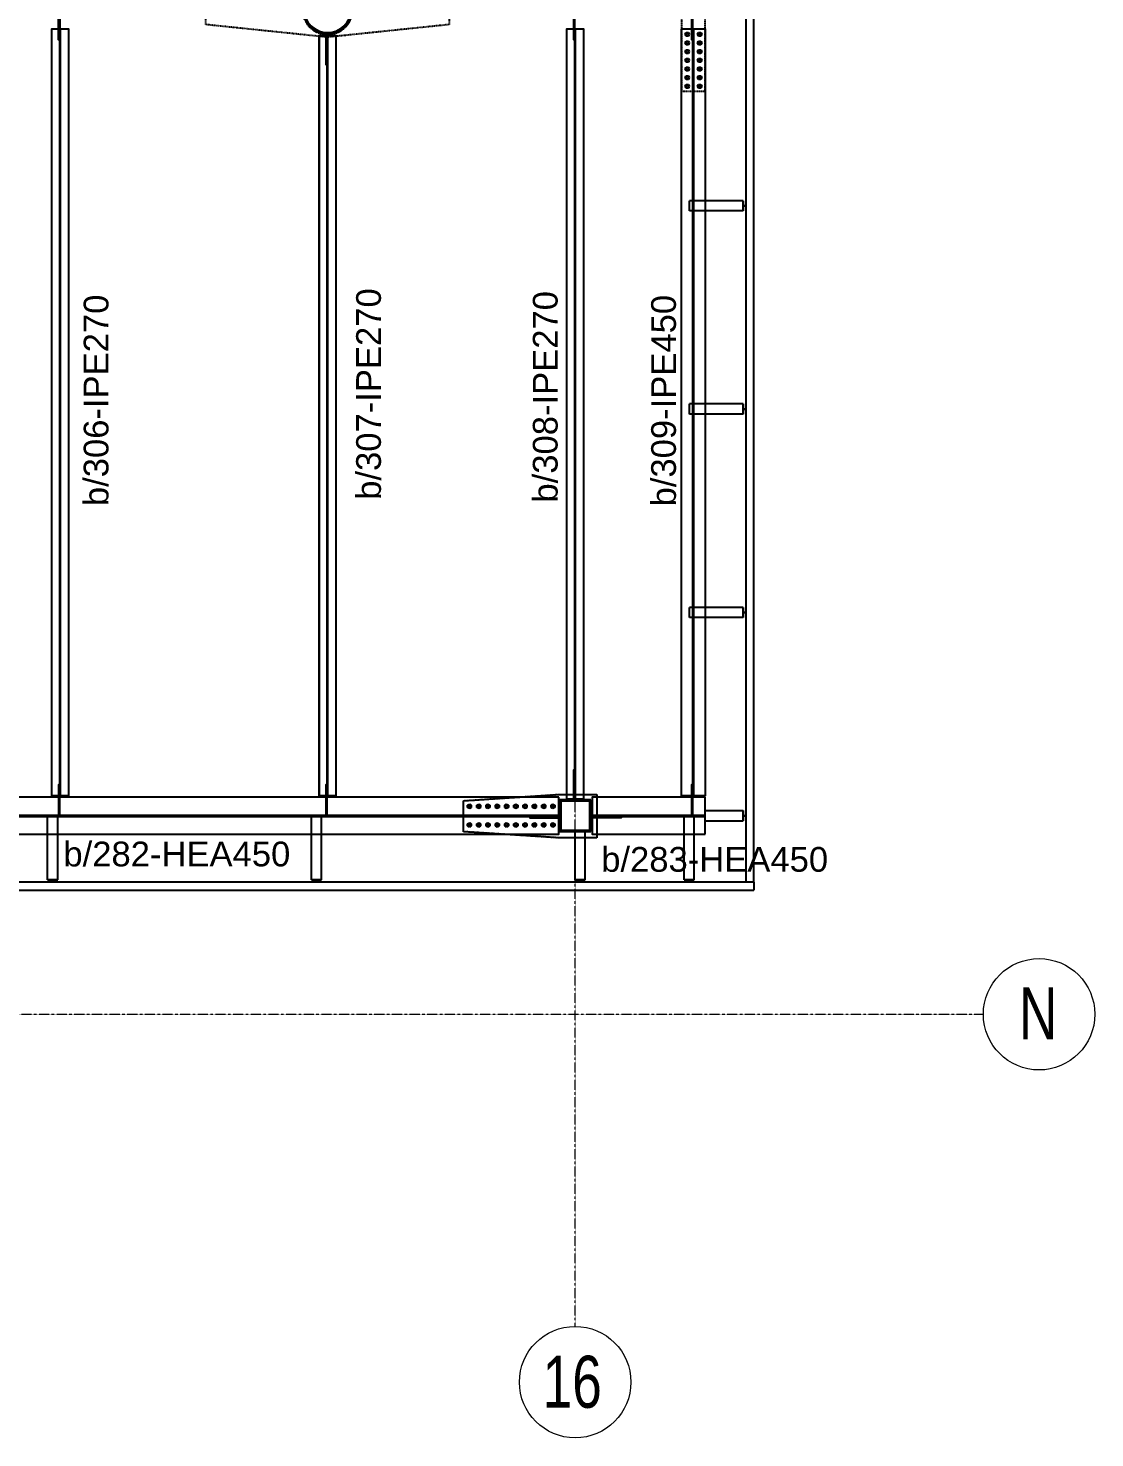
# Model space of a CAD drawing. Header units: millimetres. Extents: x -1715 to 93033, y -21962 to 25119.
# Drawn here: x 84418 to 93033, y -7283 to 4103 of the extents above; entities that cross this region are included whole.
import ezdxf
from ezdxf.enums import TextEntityAlignment as Align

# ---------------------------------------------------------------- set-up
doc = ezdxf.new("R2010")
doc.units = ezdxf.units.MM
doc.header["$LTSCALE"] = 0.4
doc.linetypes.add('DXK_LINE_DOT2', pattern=[3.9198, 1.9599, -1.9599])
doc.linetypes.add('Grid Line', pattern=[3.33375, 1.905, -0.47625, 0.47625, -0.47625])
for name, color, linetype, lineweight in [('0-1', 250, 'Continuous', 5), ('E_COLUMNAS-1', 1, 'Continuous', 25), ('E_COLUMNAS-3', 1, 'Continuous', 35), ('E_EJES', 8, 'Continuous', 9), ('E_EJES-1', 8, 'Grid Line', 9), ('E_TEXTO', 3, 'Continuous', 9), ('E_VIGAS-1', 31, 'Continuous', 25), ('E_VIGAS-2', 252, 'Continuous', 25), ('S-COLS-HDLN-1', 52, 'Continuous', 35)]:
    doc.layers.add(name, color=color, linetype=linetype, lineweight=lineweight)
doc.layers.add('A_ALMA', color=255, linetype='Continuous')
doc.layers.add('P-PLATINA', color=6, linetype='Continuous')
doc.styles.add('Swis721 LtCn BT_1', font='swisscl.ttf', dxfattribs={"height": 0.42})
doc.styles.add('VERDANA', font='arial.ttf')

# ---------------------------------------------------------------- blocks, each defined once
blk = doc.blocks.new('EST_SFM_VIGA-METALICA-SECCION-C - EST_SFM_VIGA-METALICA-UPN160-1509776-_14_00m_N_E_-NIVEL-4 DOC')
at = {"layer": 'E_VIGAS-1'}
for p, q in [((44.822, 0.047), (-44.831, 0.047)), ((44.822, 0.047), (44.822, -0.018)), ((-44.831, -0.018), (44.822, -0.018))]:
    blk.add_line(p, q, dxfattribs=at)
blk = doc.blocks.new('EST_SFM_VIGA-METALICA-SECCION-C - EST_SFM_VIGA-METALICA-UPN160-1510871-_14_00m_N_E_-NIVEL-4 DOC')
at = {"layer": 'E_VIGAS-1'}
for p, q in [((11.677, 0.018), (-11.69, 0.018)), ((11.677, 0.018), (11.677, -0.047)), ((-11.69, -0.047), (11.677, -0.047))]:
    blk.add_line(p, q, dxfattribs=at)
blk = doc.blocks.new('DCTIB_CNI_EST_MOD-1A-FAC_0001_rvt-1-_14_00m_N_E_-NIVEL-4 DOC')
at = {"layer": 'E_VIGAS-1'}
for p, q in [((3.26, 147.152), (3.26, 147.234)), ((3.695, 147.234), (3.26, 147.234)), ((3.695, 147.234), (3.695, 147.152)), ((3.695, 147.152), (3.695, 147.234)), ((3.695, 147.234), (3.695, 147.234)), ((3.695, 147.234), (3.695, 147.206)), ((3.695, 147.152), (3.26, 147.152)), ((3.695, 147.195), (3.7, 147.195)), ((3.7, 147.19), (3.695, 147.19)), ((3.695, 147.18), (3.695, 147.152)), ((3.695, 147.152), (3.695, 147.152)), ((3.7, 147.195), (3.714, 147.195)), ((3.714, 147.19), (3.7, 147.19)), ((3.26, 145.51), (3.26, 145.592)), ((3.695, 145.592), (3.26, 145.592)), ((3.695, 145.592), (3.695, 145.51)), ((3.695, 145.51), (3.695, 145.592)), ((3.695, 145.592), (3.695, 145.592)), ((3.695, 145.592), (3.695, 145.564)), ((3.695, 145.553), (3.7, 145.553)), ((3.7, 145.548), (3.695, 145.548)), ((3.695, 145.537), (3.695, 145.51)), ((3.7, 145.553), (3.714, 145.553)), ((3.714, 145.548), (3.7, 145.548)), ((3.695, 145.51), (3.26, 145.51)), ((3.695, 145.51), (3.695, 145.51)), ((3.26, 143.867), (3.26, 143.949)), ((3.695, 143.949), (3.26, 143.949)), ((3.695, 143.949), (3.695, 143.867)), ((3.695, 143.867), (3.695, 143.949)), ((3.695, 143.949), (3.695, 143.949)), ((3.695, 143.949), (3.695, 143.921)), ((3.695, 143.867), (3.26, 143.867)), ((3.695, 143.911), (3.7, 143.911)), ((3.7, 143.906), (3.695, 143.906)), ((3.695, 143.895), (3.695, 143.867)), ((3.695, 143.867), (3.695, 143.867)), ((3.7, 143.911), (3.714, 143.911)), ((3.714, 143.906), (3.7, 143.906)), ((-1.923, 142.261), (-1.841, 142.261)), ((-1.923, 141.749), (-1.923, 142.261)), ((-1.841, 141.749), (-1.841, 142.261)), ((0.207, 142.261), (0.289, 142.261)), ((0.207, 141.749), (0.207, 142.261)), ((0.289, 141.749), (0.289, 142.261)), ((3.217, 142.261), (3.299, 142.261)), ((3.217, 141.749), (3.217, 142.261)), ((3.299, 141.749), (3.299, 142.261)), ((3.387, 142.225), (3.387, 142.307)), ((3.387, 142.307), (3.695, 142.307)), ((3.387, 142.225), (3.695, 142.225)), ((3.695, 142.307), (3.695, 142.225)), ((3.695, 142.307), (3.695, 142.279)), ((3.695, 142.307), (3.695, 142.307)), ((3.695, 142.225), (3.695, 142.307)), ((3.695, 142.268), (3.7, 142.268)), ((3.7, 142.263), (3.695, 142.263)), ((3.695, 142.253), (3.695, 142.225)), ((3.695, 142.225), (3.695, 142.225)), ((3.7, 142.268), (3.714, 142.268)), ((3.714, 142.263), (3.7, 142.263)), ((2.337, 142.14), (2.419, 142.14)), ((2.337, 141.749), (2.337, 142.14)), ((2.419, 141.749), (2.419, 142.14)), ((-1.841, 141.749), (-1.923, 141.749)), ((-1.923, 141.748), (-1.923, 141.749)), ((-1.923, 141.749), (-1.841, 141.749)), ((-1.895, 141.748), (-1.923, 141.748)), ((-1.885, 141.743), (-1.885, 141.748)), ((-1.885, 141.729), (-1.885, 141.743)), ((-1.88, 141.748), (-1.88, 141.743)), ((-1.88, 141.743), (-1.88, 141.729)), ((-1.841, 141.748), (-1.869, 141.748)), ((-1.841, 141.749), (-1.841, 141.748)), ((0.289, 141.749), (0.207, 141.749)), ((0.207, 141.748), (0.207, 141.749)), ((0.207, 141.749), (0.289, 141.749)), ((0.235, 141.748), (0.207, 141.748)), ((0.245, 141.743), (0.245, 141.748)), ((0.245, 141.729), (0.245, 141.743)), ((0.25, 141.748), (0.25, 141.743)), ((0.25, 141.743), (0.25, 141.729)), ((0.289, 141.748), (0.261, 141.748)), ((0.289, 141.749), (0.289, 141.748)), ((2.419, 141.749), (2.337, 141.749)), ((2.337, 141.748), (2.337, 141.749)), ((2.337, 141.749), (2.419, 141.749)), ((2.365, 141.748), (2.337, 141.748)), ((2.375, 141.743), (2.375, 141.748)), ((2.375, 141.729), (2.375, 141.743)), ((2.38, 141.748), (2.38, 141.743)), ((2.38, 141.743), (2.38, 141.729)), ((2.419, 141.748), (2.391, 141.748)), ((2.419, 141.749), (2.419, 141.748)), ((3.299, 141.749), (3.217, 141.749)), ((3.217, 141.748), (3.217, 141.749)), ((3.217, 141.749), (3.299, 141.749)), ((3.245, 141.748), (3.217, 141.748)), ((3.255, 141.743), (3.255, 141.748)), ((3.255, 141.729), (3.255, 141.743)), ((3.26, 141.748), (3.26, 141.743)), ((3.26, 141.743), (3.26, 141.729)), ((3.299, 141.748), (3.271, 141.748)), ((3.299, 141.749), (3.299, 141.748))]:
    blk.add_line(p, q, dxfattribs=at)
for points, knots in [([(3.695, 147.206), (3.695, 147.205), (3.695, 147.204), (3.696, 147.201), (3.696, 147.199), (3.697, 147.197), (3.698, 147.196), (3.7, 147.195), (3.7, 147.195)], [0, 0, 0, 0, 0.142857, 0.285714, 0.428571, 0.571429, 0.785714, 1, 1, 1, 1]), ([(3.7, 147.195), (3.699, 147.195), (3.698, 147.196), (3.697, 147.197), (3.696, 147.199), (3.696, 147.2), (3.696, 147.202), (3.695, 147.203), (3.695, 147.205), (3.695, 147.206)], [0, 0, 0, 0, 0.285714, 0.428571, 0.571429, 0.678571, 0.732143, 0.785714, 1, 1, 1, 1]), ([(3.695, 147.18), (3.695, 147.181), (3.695, 147.182), (3.696, 147.185), (3.696, 147.187), (3.697, 147.189), (3.698, 147.19), (3.7, 147.19), (3.7, 147.19)], [0, 0, 0, 0, 0.142857, 0.285714, 0.428571, 0.571429, 0.785714, 1, 1, 1, 1]), ([(3.7, 147.19), (3.699, 147.19), (3.698, 147.19), (3.697, 147.189), (3.696, 147.187), (3.696, 147.186), (3.696, 147.184), (3.695, 147.183), (3.695, 147.181), (3.695, 147.18)], [0, 0, 0, 0, 0.285714, 0.428571, 0.571429, 0.678571, 0.732143, 0.785714, 1, 1, 1, 1]), ([(3.695, 145.564), (3.695, 145.563), (3.695, 145.561), (3.696, 145.559), (3.696, 145.557), (3.697, 145.555), (3.698, 145.553), (3.7, 145.553), (3.7, 145.553)], [0, 0, 0, 0, 0.142857, 0.285714, 0.428571, 0.571429, 0.785714, 1, 1, 1, 1]), ([(3.7, 145.553), (3.699, 145.553), (3.698, 145.553), (3.697, 145.555), (3.696, 145.557), (3.696, 145.558), (3.696, 145.559), (3.695, 145.561), (3.695, 145.562), (3.695, 145.564)], [0, 0, 0, 0, 0.285714, 0.428571, 0.571429, 0.678571, 0.732143, 0.785714, 1, 1, 1, 1]), ([(3.695, 145.537), (3.695, 145.538), (3.695, 145.54), (3.696, 145.542), (3.696, 145.544), (3.697, 145.546), (3.698, 145.548), (3.7, 145.548), (3.7, 145.548)], [0, 0, 0, 0, 0.142857, 0.285714, 0.428571, 0.571429, 0.785714, 1, 1, 1, 1]), ([(3.7, 145.548), (3.699, 145.548), (3.698, 145.548), (3.697, 145.546), (3.696, 145.545), (3.696, 145.543), (3.696, 145.542), (3.695, 145.54), (3.695, 145.539), (3.695, 145.537)], [0, 0, 0, 0, 0.285714, 0.428571, 0.571429, 0.678571, 0.732143, 0.785714, 1, 1, 1, 1]), ([(3.695, 143.921), (3.695, 143.92), (3.695, 143.919), (3.696, 143.916), (3.696, 143.914), (3.697, 143.912), (3.698, 143.911), (3.7, 143.911), (3.7, 143.911)], [0, 0, 0, 0, 0.142857, 0.285714, 0.428571, 0.571429, 0.785714, 1, 1, 1, 1]), ([(3.7, 143.911), (3.699, 143.911), (3.698, 143.911), (3.697, 143.913), (3.696, 143.914), (3.696, 143.916), (3.696, 143.917), (3.695, 143.918), (3.695, 143.92), (3.695, 143.921)], [0, 0, 0, 0, 0.285714, 0.428571, 0.571429, 0.678571, 0.732143, 0.785714, 1, 1, 1, 1]), ([(3.695, 143.895), (3.695, 143.896), (3.695, 143.897), (3.696, 143.9), (3.696, 143.902), (3.697, 143.904), (3.698, 143.905), (3.7, 143.906), (3.7, 143.906)], [0, 0, 0, 0, 0.142857, 0.285714, 0.428571, 0.571429, 0.785714, 1, 1, 1, 1]), ([(3.7, 143.906), (3.699, 143.906), (3.698, 143.905), (3.697, 143.904), (3.696, 143.902), (3.696, 143.901), (3.696, 143.9), (3.695, 143.898), (3.695, 143.896), (3.695, 143.895)], [0, 0, 0, 0, 0.285714, 0.428571, 0.571429, 0.678571, 0.732143, 0.785714, 1, 1, 1, 1]), ([(3.7, 142.268), (3.699, 142.268), (3.698, 142.269), (3.697, 142.27), (3.696, 142.272), (3.696, 142.273), (3.696, 142.274), (3.695, 142.276), (3.695, 142.278), (3.695, 142.279)], [0, 0, 0, 0, 0.285714, 0.428571, 0.571429, 0.678571, 0.732143, 0.785714, 1, 1, 1, 1]), ([(3.695, 142.279), (3.695, 142.278), (3.695, 142.276), (3.696, 142.274), (3.696, 142.272), (3.697, 142.27), (3.698, 142.269), (3.7, 142.268), (3.7, 142.268)], [0, 0, 0, 0, 0.142857, 0.285714, 0.428571, 0.571429, 0.785714, 1, 1, 1, 1]), ([(3.7, 142.263), (3.699, 142.263), (3.698, 142.263), (3.697, 142.261), (3.696, 142.26), (3.696, 142.258), (3.696, 142.257), (3.695, 142.255), (3.695, 142.254), (3.695, 142.253)], [0, 0, 0, 0, 0.285714, 0.428571, 0.571429, 0.678571, 0.732143, 0.785714, 1, 1, 1, 1]), ([(3.695, 142.253), (3.695, 142.253), (3.695, 142.255), (3.696, 142.257), (3.696, 142.26), (3.697, 142.262), (3.698, 142.263), (3.7, 142.263), (3.7, 142.263)], [0, 0, 0, 0, 0.142857, 0.285714, 0.428571, 0.571429, 0.785714, 1, 1, 1, 1]), ([(-1.895, 141.748), (-1.894, 141.748), (-1.893, 141.748), (-1.89, 141.748), (-1.888, 141.747), (-1.886, 141.747), (-1.885, 141.745), (-1.885, 141.744), (-1.885, 141.743)], [0.0124123, 0.0124123, 0.0124123, 0.0124123, 0.1428571, 0.2857143, 0.4285714, 0.5714286, 0.7857143, 1, 1, 1, 1]), ([(-1.885, 141.743), (-1.885, 141.744), (-1.885, 141.745), (-1.887, 141.747), (-1.888, 141.747), (-1.89, 141.748), (-1.891, 141.748), (-1.892, 141.748), (-1.894, 141.748), (-1.895, 141.748)], [0, 0, 0, 0, 0.285714, 0.428571, 0.571429, 0.678571, 0.732143, 0.785714, 1, 1, 1, 1]), ([(-1.869, 141.748), (-1.87, 141.748), (-1.871, 141.748), (-1.874, 141.748), (-1.876, 141.747), (-1.878, 141.747), (-1.879, 141.745), (-1.88, 141.744), (-1.88, 141.743)], [0, 0, 0, 0, 0.142857, 0.285714, 0.428571, 0.571429, 0.785714, 1, 1, 1, 1]), ([(-1.88, 141.743), (-1.88, 141.744), (-1.879, 141.745), (-1.878, 141.747), (-1.876, 141.747), (-1.875, 141.748), (-1.874, 141.748), (-1.872, 141.748), (-1.87, 141.748), (-1.869, 141.748)], [0, 0, 0, 0, 0.285714, 0.428571, 0.571429, 0.678571, 0.732143, 0.785714, 1, 1, 1, 1]), ([(0.235, 141.748), (0.236, 141.748), (0.237, 141.748), (0.24, 141.748), (0.242, 141.747), (0.244, 141.747), (0.245, 141.745), (0.245, 141.744), (0.245, 141.743)], [0, 0, 0, 0, 0.142857, 0.285714, 0.428571, 0.571429, 0.785714, 1, 1, 1, 1]), ([(0.245, 141.743), (0.245, 141.744), (0.245, 141.745), (0.243, 141.747), (0.242, 141.747), (0.24, 141.748), (0.239, 141.748), (0.238, 141.748), (0.236, 141.748), (0.235, 141.748)], [0, 0, 0, 0, 0.285714, 0.428571, 0.571429, 0.678571, 0.732143, 0.785714, 1, 1, 1, 1]), ([(0.261, 141.748), (0.26, 141.748), (0.259, 141.748), (0.256, 141.748), (0.254, 141.747), (0.252, 141.747), (0.251, 141.745), (0.25, 141.744), (0.25, 141.743)], [0, 0, 0, 0, 0.142857, 0.285714, 0.428571, 0.571429, 0.785714, 1, 1, 1, 1]), ([(0.25, 141.743), (0.25, 141.744), (0.251, 141.745), (0.252, 141.747), (0.254, 141.747), (0.255, 141.748), (0.256, 141.748), (0.258, 141.748), (0.26, 141.748), (0.261, 141.748)], [0, 0, 0, 0, 0.285714, 0.428571, 0.571429, 0.678571, 0.732143, 0.785714, 1, 1, 1, 1]), ([(2.365, 141.748), (2.366, 141.748), (2.367, 141.748), (2.37, 141.748), (2.372, 141.747), (2.374, 141.747), (2.375, 141.745), (2.375, 141.744), (2.375, 141.743)], [0, 0, 0, 0, 0.142857, 0.285714, 0.428571, 0.571429, 0.785714, 1, 1, 1, 1]), ([(2.375, 141.743), (2.375, 141.744), (2.375, 141.745), (2.373, 141.747), (2.372, 141.747), (2.37, 141.748), (2.369, 141.748), (2.368, 141.748), (2.366, 141.748), (2.365, 141.748)], [0, 0, 0, 0, 0.285714, 0.428571, 0.571429, 0.678571, 0.732143, 0.785714, 1, 1, 1, 1]), ([(2.391, 141.748), (2.39, 141.748), (2.389, 141.748), (2.386, 141.748), (2.384, 141.747), (2.382, 141.747), (2.381, 141.745), (2.38, 141.744), (2.38, 141.743)], [0, 0, 0, 0, 0.142857, 0.285714, 0.428571, 0.571429, 0.785714, 1, 1, 1, 1]), ([(2.38, 141.743), (2.38, 141.744), (2.381, 141.745), (2.382, 141.747), (2.384, 141.747), (2.385, 141.748), (2.386, 141.748), (2.388, 141.748), (2.39, 141.748), (2.391, 141.748)], [0, 0, 0, 0, 0.285714, 0.428571, 0.571429, 0.678571, 0.732143, 0.785714, 1, 1, 1, 1]), ([(3.245, 141.748), (3.246, 141.748), (3.247, 141.748), (3.25, 141.748), (3.252, 141.747), (3.254, 141.747), (3.255, 141.745), (3.255, 141.744), (3.255, 141.743)], [0, 0, 0, 0, 0.142857, 0.285714, 0.428571, 0.571429, 0.785714, 1, 1, 1, 1]), ([(3.255, 141.743), (3.255, 141.744), (3.255, 141.745), (3.253, 141.747), (3.252, 141.747), (3.25, 141.748), (3.249, 141.748), (3.248, 141.748), (3.246, 141.748), (3.245, 141.748)], [0, 0, 0, 0, 0.285714, 0.428571, 0.571429, 0.678571, 0.732143, 0.785714, 1, 1, 1, 1]), ([(3.271, 141.748), (3.27, 141.748), (3.269, 141.748), (3.266, 141.748), (3.264, 141.747), (3.262, 141.747), (3.261, 141.745), (3.26, 141.744), (3.26, 141.743)], [0, 0, 0, 0, 0.142857, 0.285714, 0.428571, 0.571429, 0.785714, 1, 1, 1, 1]), ([(3.26, 141.743), (3.26, 141.744), (3.261, 141.745), (3.262, 141.747), (3.264, 141.747), (3.265, 141.748), (3.266, 141.748), (3.268, 141.748), (3.27, 141.748), (3.271, 141.748)], [0, 0, 0, 0, 0.285714, 0.428571, 0.571429, 0.678571, 0.732143, 0.785714, 1, 1, 1, 1])]:
    blk.add_open_spline(points, degree=3, knots=knots, dxfattribs=at)
at = {"layer": 'E_VIGAS-1', "rotation": 269.9999999999999}
blk.add_blockref('EST_SFM_VIGA-METALICA-SECCION-C - EST_SFM_VIGA-METALICA-UPN160-1510871-_14_00m_N_E_-NIVEL-4 DOC', (3.762, 153.406), dxfattribs=at)
at = {"layer": 'E_VIGAS-1'}
blk.add_blockref('EST_SFM_VIGA-METALICA-SECCION-C - EST_SFM_VIGA-METALICA-UPN160-1509776-_14_00m_N_E_-NIVEL-4 DOC', (-41.042, 141.682), dxfattribs=at)
blk = doc.blocks.new('EST_SCM_COLUMNA-METALICA-SECCION-CUADRADA - EST_SCM_COLUMNA-TUBULAR-CUADRADA_PTEØ_250x250e_8mm-V21-_14_00m_N_E_-NIVEL-4 DOC')
at = {"layer": 'E_COLUMNAS-1'}
for p, q in [((-0.109, 0.125), (0.109, 0.125)), ((0.109, 0.117), (-0.109, 0.117)), ((-0.125, -0.109), (-0.125, 0.109)), ((-0.117, 0.109), (-0.117, -0.109)), ((0.117, -0.109), (0.117, 0.109)), ((0.125, 0.109), (0.125, -0.109)), ((-0.109, -0.117), (0.109, -0.117)), ((0.109, -0.125), (-0.109, -0.125))]:
    blk.add_line(p, q, dxfattribs=at)
for centre, radius, start, end in [((-0.109, 0.109), 0.016, 90, 180), ((-0.109, 0.109), 0.008, 90, 180), ((0.109, 0.109), 0.016, 360, 90), ((0.109, 0.109), 0.008, 360, 90), ((-0.109, -0.109), 0.016, 186.1202, 210), ((-0.109, -0.109), 0.008, 180, 197.0798), ((-0.109, -0.109), 0.008, 210, 270), ((0.109, -0.109), 0.016, 270, 360), ((0.109, -0.109), 0.008, 270, 360), ((-0.109, -0.109), 0.016, 216.9899, 233.2413), ((-0.109, -0.109), 0.016, 240, 270)]:
    blk.add_arc(centre, radius, start, end, dxfattribs=at)
at = {"layer": 'S-COLS-HDLN-1'}
for radius, start, end in [(0.016, 180, 185.9405), (0.008, 197.4392, 210), (0.016, 210, 216.8102), (0.016, 233.421, 240)]:
    blk.add_arc((-0.109, -0.109), radius, start, end, dxfattribs=at)
blk = doc.blocks.new('Grid - CNI_NOMBRE EJES-372759-_14_00m_N_E_-NIVEL-4 DOC')
at = {"layer": 'E_EJES'}
blk.add_circle((0, 0), 0.003, dxfattribs=at)
blk = doc.blocks.new('EST_SCM_COLUMNA-METALICA-SECCION-CIRCULAR - EST_SCM_COLUMNA-TUBULAR-CIRCULAR_PTEØ_16__e_12_7mm-V12-_14_00m_N_E_-NIVEL-4 DOC')
at = {"layer": 'E_COLUMNAS-1'}
for radius, start, end in [(0.203, 0, 180), (0.191, 0, 180), (0.203, 180, 0), (0.191, 180, 0)]:
    blk.add_arc((0, 0), radius, start, end, dxfattribs=at)
blk = doc.blocks.new('Part-72226993-2798 - 1511')
at = {"color": 253, "linetype": 'DXK_LINE_DOT2'}
for p, q in [((94740, 14426), (95723, 14530)), ((95723, 14530), (96706, 14426)), ((94740, 14176), (94740, 14426)), ((96706, 14426), (96706, 14176)), ((95723, 14074), (94740, 14176)), ((96706, 14176), (95723, 14074))]:
    blk.add_line(p, q, dxfattribs=at)
for start, end in [(80, 260), (260, 80)]:
    blk.add_arc((95723, 14302), 206, start, end, dxfattribs=at)
blk = doc.blocks.new('Bolt-72226993-2787 - 1511')
at = {"color": 253, "linetype": 'Continuous'}
for p, q in [((98610, 23360), (98618, 23375)), ((98618, 23345), (98610, 23360)), ((98618, 23375), (98636, 23375)), ((98636, 23345), (98618, 23345)), ((98636, 23375), (98644, 23360)), ((98644, 23360), (98636, 23345)), ((98710, 23360), (98718, 23375)), ((98718, 23345), (98710, 23360)), ((98718, 23375), (98736, 23375)), ((98736, 23345), (98718, 23345)), ((98736, 23375), (98744, 23360)), ((98744, 23360), (98736, 23345)), ((98610, 23290), (98618, 23305)), ((98618, 23275), (98610, 23290)), ((98610, 23220), (98618, 23235)), ((98618, 23305), (98636, 23305)), ((98636, 23275), (98618, 23275)), ((98618, 23235), (98636, 23235)), ((98636, 23305), (98644, 23290)), ((98644, 23290), (98636, 23275)), ((98636, 23235), (98644, 23220)), ((98710, 23290), (98718, 23305)), ((98718, 23275), (98710, 23290)), ((98710, 23220), (98718, 23235)), ((98718, 23305), (98736, 23305)), ((98736, 23275), (98718, 23275)), ((98718, 23235), (98736, 23235)), ((98736, 23305), (98744, 23290)), ((98744, 23290), (98736, 23275)), ((98736, 23235), (98744, 23220)), ((98618, 23205), (98610, 23220)), ((98610, 23150), (98618, 23165)), ((98618, 23135), (98610, 23150)), ((98636, 23205), (98618, 23205)), ((98618, 23165), (98636, 23165)), ((98636, 23135), (98618, 23135)), ((98644, 23220), (98636, 23205)), ((98636, 23165), (98644, 23150)), ((98644, 23150), (98636, 23135)), ((98718, 23205), (98710, 23220)), ((98710, 23150), (98718, 23165)), ((98718, 23135), (98710, 23150)), ((98736, 23205), (98718, 23205)), ((98718, 23165), (98736, 23165)), ((98736, 23135), (98718, 23135)), ((98744, 23220), (98736, 23205)), ((98736, 23165), (98744, 23150)), ((98744, 23150), (98736, 23135)), ((98610, 23080), (98618, 23095)), ((98618, 23065), (98610, 23080)), ((98610, 23010), (98618, 23025)), ((98618, 22995), (98610, 23010)), ((98618, 23095), (98636, 23095)), ((98636, 23065), (98618, 23065)), ((98618, 23025), (98636, 23025)), ((98636, 23095), (98644, 23080)), ((98644, 23080), (98636, 23065)), ((98636, 23025), (98644, 23010)), ((98644, 23010), (98636, 22995)), ((98710, 23080), (98718, 23095)), ((98718, 23065), (98710, 23080)), ((98710, 23010), (98718, 23025)), ((98718, 22995), (98710, 23010)), ((98718, 23095), (98736, 23095)), ((98736, 23065), (98718, 23065)), ((98718, 23025), (98736, 23025)), ((98736, 23095), (98744, 23080)), ((98744, 23080), (98736, 23065)), ((98736, 23025), (98744, 23010)), ((98744, 23010), (98736, 22995)), ((98610, 22940), (98618, 22955)), ((98618, 22925), (98610, 22940)), ((98636, 22995), (98618, 22995)), ((98618, 22955), (98636, 22955)), ((98636, 22925), (98618, 22925)), ((98636, 22955), (98644, 22940)), ((98644, 22940), (98636, 22925)), ((98710, 22940), (98718, 22955)), ((98718, 22925), (98710, 22940)), ((98736, 22995), (98718, 22995)), ((98718, 22955), (98736, 22955)), ((98736, 22925), (98718, 22925)), ((98736, 22955), (98744, 22940)), ((98744, 22940), (98736, 22925))]:
    blk.add_line(p, q, dxfattribs=at)
for centre, radius, start, end in [((98627, 23360), 11, 108, 288), ((98627, 23360), 10, 0, 180), ((98627, 23360), 10, 180, 0), ((98627, 23360), 11, 288, 108), ((98727, 23360), 11, 108, 288), ((98727, 23360), 10, 0, 180), ((98727, 23360), 10, 180, 0), ((98727, 23360), 11, 288, 108), ((98627, 23290), 11, 108, 288), ((98627, 23220), 11, 108, 288), ((98627, 23290), 10, 0, 180), ((98627, 23290), 10, 180, 0), ((98627, 23220), 10, 0, 180), ((98627, 23290), 11, 288, 108), ((98627, 23220), 11, 288, 108), ((98727, 23290), 11, 108, 288), ((98727, 23220), 11, 108, 288), ((98727, 23290), 10, 0, 180), ((98727, 23290), 10, 180, 0), ((98727, 23220), 10, 0, 180), ((98727, 23290), 11, 288, 108), ((98727, 23220), 11, 288, 108), ((98627, 23150), 11, 108, 288), ((98627, 23220), 10, 180, 0), ((98627, 23150), 10, 0, 180), ((98627, 23150), 10, 180, 0), ((98627, 23150), 11, 288, 108), ((98727, 23150), 11, 108, 288), ((98727, 23220), 10, 180, 0), ((98727, 23150), 10, 0, 180), ((98727, 23150), 10, 180, 0), ((98727, 23150), 11, 288, 108), ((98627, 23080), 11, 108, 288), ((98627, 23010), 11, 108, 288), ((98627, 23080), 10, 0, 180), ((98627, 23080), 10, 180, 0), ((98627, 23010), 10, 0, 180), ((98627, 23010), 10, 180, 0), ((98627, 23080), 11, 288, 108), ((98627, 23010), 11, 288, 108), ((98727, 23080), 11, 108, 288), ((98727, 23010), 11, 108, 288), ((98727, 23080), 10, 0, 180), ((98727, 23080), 10, 180, 0), ((98727, 23010), 10, 0, 180), ((98727, 23010), 10, 180, 0), ((98727, 23080), 11, 288, 108), ((98727, 23010), 11, 288, 108), ((98627, 22940), 11, 108, 288), ((98627, 22940), 10, 0, 180), ((98627, 22940), 10, 180, 0), ((98627, 22940), 11, 288, 108), ((98727, 22940), 11, 108, 288), ((98727, 22940), 10, 0, 180), ((98727, 22940), 10, 180, 0), ((98727, 22940), 11, 288, 108)]:
    blk.add_arc(centre, radius, start, end, dxfattribs=at)
blk = doc.blocks.new('Part-72226993-3946 - 1511')
at = {"color": 253, "linetype": 'DXK_LINE_DOT2'}
for p, q in [((98582, 24221), (98581, 22900)), ((98771, 24221), (98582, 24221)), ((98771, 22900), (98771, 24221)), ((98581, 22900), (98771, 22900))]:
    blk.add_line(p, q, dxfattribs=at)
blk = doc.blocks.new('Part-102891108-3321 - 1511')
at = {"color": 2, "linetype": 'Continuous'}
for p, q in [((96880, 11733), (97641, 11783)), ((96880, 11483), (96880, 11733)), ((97641, 11783), (97646, 11783)), ((97646, 11783), (97650, 11783)), ((97650, 11783), (97654, 11783)), ((97654, 11783), (97658, 11783)), ((97910, 11740), (97655, 11740)), ((97655, 11740), (97655, 11485)), ((97658, 11783), (97958, 11783)), ((97910, 11485), (97910, 11740)), ((97958, 11783), (97958, 11433)), ((97650, 11433), (96880, 11483)), ((97958, 11433), (97650, 11433)), ((97655, 11485), (97910, 11485))]:
    blk.add_line(p, q, dxfattribs=at)
blk = doc.blocks.new('Part-102891108-3322 - 1511')
at = {"color": 253, "linetype": 'DXK_LINE_DOT2'}
for p, q in [((96880, 11733), (97641, 11783)), ((96880, 11483), (96880, 11733)), ((97641, 11783), (97646, 11783)), ((97646, 11783), (97650, 11783)), ((97650, 11783), (97654, 11783)), ((97654, 11783), (97658, 11783)), ((97910, 11740), (97655, 11740)), ((97655, 11740), (97655, 11485)), ((97658, 11783), (97958, 11783)), ((97910, 11485), (97910, 11740)), ((97958, 11783), (97958, 11433)), ((97650, 11433), (96880, 11483)), ((97958, 11433), (97650, 11433)), ((97655, 11485), (97910, 11485))]:
    blk.add_line(p, q, dxfattribs=at)
blk = doc.blocks.new('Bolt-102891108-3323 - 1511')
at = {"color": 253, "linetype": 'Continuous'}
for p, q in [((96913, 11696), (96928, 11705)), ((96913, 11679), (96913, 11696)), ((96928, 11670), (96913, 11679)), ((96928, 11705), (96943, 11696)), ((96943, 11679), (96928, 11670)), ((96943, 11696), (96943, 11679)), ((96988, 11696), (97003, 11705)), ((96988, 11679), (96988, 11696)), ((97003, 11670), (96988, 11679)), ((97003, 11705), (97018, 11696)), ((97018, 11679), (97003, 11670)), ((97018, 11696), (97018, 11679)), ((97063, 11696), (97078, 11705)), ((97063, 11679), (97063, 11696)), ((97078, 11670), (97063, 11679)), ((97078, 11705), (97093, 11696)), ((97093, 11679), (97078, 11670)), ((97093, 11696), (97093, 11679)), ((97138, 11696), (97153, 11705)), ((97138, 11679), (97138, 11696)), ((97153, 11670), (97138, 11679)), ((97153, 11705), (97168, 11696)), ((97168, 11679), (97153, 11670)), ((97168, 11696), (97168, 11679)), ((97213, 11696), (97228, 11705)), ((97213, 11679), (97213, 11696)), ((97228, 11670), (97213, 11679)), ((97228, 11705), (97243, 11696)), ((97243, 11679), (97228, 11670)), ((97243, 11696), (97243, 11679)), ((97288, 11696), (97303, 11705)), ((97288, 11679), (97288, 11696)), ((97303, 11670), (97288, 11679)), ((97303, 11705), (97318, 11696)), ((97318, 11679), (97303, 11670)), ((97318, 11696), (97318, 11679)), ((97363, 11696), (97378, 11705)), ((97363, 11679), (97363, 11696)), ((97378, 11670), (97363, 11679)), ((97378, 11705), (97393, 11696)), ((97393, 11679), (97378, 11670)), ((97393, 11696), (97393, 11679)), ((97438, 11696), (97453, 11705)), ((97438, 11679), (97438, 11696)), ((97453, 11670), (97438, 11679)), ((97453, 11705), (97468, 11696)), ((97468, 11679), (97453, 11670)), ((97468, 11696), (97468, 11679)), ((97513, 11696), (97528, 11705)), ((97513, 11679), (97513, 11696)), ((97528, 11670), (97513, 11679)), ((97528, 11705), (97543, 11696)), ((97543, 11679), (97528, 11670)), ((97543, 11696), (97543, 11679)), ((97588, 11696), (97603, 11705)), ((97588, 11679), (97588, 11696)), ((97603, 11670), (97588, 11679)), ((97603, 11705), (97618, 11696)), ((97618, 11679), (97603, 11670)), ((97618, 11696), (97618, 11679)), ((96913, 11546), (96928, 11555)), ((96913, 11529), (96913, 11546)), ((96928, 11520), (96913, 11529)), ((96928, 11555), (96943, 11546)), ((96943, 11529), (96928, 11520)), ((96943, 11546), (96943, 11529)), ((96988, 11546), (97003, 11555)), ((96988, 11529), (96988, 11546)), ((97003, 11520), (96988, 11529)), ((97003, 11555), (97018, 11546)), ((97018, 11529), (97003, 11520)), ((97018, 11546), (97018, 11529)), ((97063, 11546), (97078, 11555)), ((97063, 11529), (97063, 11546)), ((97078, 11520), (97063, 11529)), ((97078, 11555), (97093, 11546)), ((97093, 11529), (97078, 11520)), ((97093, 11546), (97093, 11529)), ((97138, 11546), (97153, 11555)), ((97138, 11529), (97138, 11546)), ((97153, 11520), (97138, 11529)), ((97153, 11555), (97168, 11546)), ((97168, 11529), (97153, 11520)), ((97168, 11546), (97168, 11529)), ((97213, 11546), (97228, 11555)), ((97213, 11529), (97213, 11546)), ((97228, 11520), (97213, 11529)), ((97228, 11555), (97243, 11546)), ((97243, 11529), (97228, 11520)), ((97243, 11546), (97243, 11529)), ((97288, 11546), (97303, 11555)), ((97288, 11529), (97288, 11546)), ((97303, 11520), (97288, 11529)), ((97303, 11555), (97318, 11546)), ((97318, 11529), (97303, 11520)), ((97318, 11546), (97318, 11529)), ((97363, 11546), (97378, 11555)), ((97363, 11529), (97363, 11546)), ((97378, 11520), (97363, 11529)), ((97378, 11555), (97393, 11546)), ((97393, 11529), (97378, 11520)), ((97393, 11546), (97393, 11529)), ((97438, 11546), (97453, 11555)), ((97438, 11529), (97438, 11546)), ((97453, 11520), (97438, 11529)), ((97453, 11555), (97468, 11546)), ((97468, 11529), (97453, 11520)), ((97468, 11546), (97468, 11529)), ((97513, 11546), (97528, 11555)), ((97513, 11529), (97513, 11546)), ((97528, 11520), (97513, 11529)), ((97528, 11555), (97543, 11546)), ((97543, 11529), (97528, 11520)), ((97543, 11546), (97543, 11529)), ((97588, 11546), (97603, 11555)), ((97588, 11529), (97588, 11546)), ((97603, 11520), (97588, 11529)), ((97603, 11555), (97618, 11546)), ((97618, 11529), (97603, 11520)), ((97618, 11546), (97618, 11529))]:
    blk.add_line(p, q, dxfattribs=at)
for centre, radius, start, end in [((96928, 11688), 11.5, 18, 198), ((96928, 11688), 11.5, 198, 18), ((96928, 11688), 10, 90, 270), ((96928, 11688), 10, 270, 90), ((97003, 11688), 11.5, 18, 198), ((97003, 11688), 11.5, 198, 18), ((97003, 11688), 10, 90, 270), ((97003, 11688), 10, 270, 90), ((97078, 11688), 11.5, 18, 198), ((97078, 11688), 11.5, 198, 18), ((97078, 11688), 10, 90, 270), ((97078, 11688), 10, 270, 90), ((97153, 11688), 11.5, 18, 198), ((97153, 11688), 11.5, 198, 18), ((97153, 11688), 10, 90, 270), ((97153, 11688), 10, 270, 90), ((97228, 11688), 11.5, 18, 198), ((97228, 11688), 11.5, 198, 18), ((97228, 11688), 10, 90, 270), ((97228, 11688), 10, 270, 90), ((97303, 11688), 11.5, 18, 198), ((97303, 11688), 11.5, 198, 18), ((97303, 11688), 10, 90, 270), ((97303, 11688), 10, 270, 90), ((97378, 11688), 11.5, 18, 198), ((97378, 11688), 11.5, 198, 18), ((97378, 11688), 10, 90, 270), ((97378, 11688), 10, 270, 90), ((97453, 11688), 11.5, 18, 198), ((97453, 11688), 11.5, 198, 18), ((97453, 11688), 10, 90, 270), ((97453, 11688), 10, 270, 90), ((97528, 11688), 11.5, 18, 198), ((97528, 11688), 11.5, 198, 18), ((97528, 11688), 10, 90, 270), ((97528, 11688), 10, 270, 90), ((97603, 11688), 11.5, 18, 198), ((97603, 11688), 11.5, 198, 18), ((97603, 11688), 10, 90, 270), ((97603, 11688), 10, 270, 90), ((96928, 11538), 11.5, 18, 198), ((96928, 11538), 11.5, 198, 18), ((96928, 11538), 10, 90, 270), ((96928, 11538), 10, 270, 90), ((97003, 11538), 11.5, 18, 198), ((97003, 11538), 11.5, 198, 18), ((97003, 11538), 10, 90, 270), ((97003, 11538), 10, 270, 90), ((97078, 11538), 11.5, 18, 198), ((97078, 11538), 11.5, 198, 18), ((97078, 11538), 10, 90, 270), ((97078, 11538), 10, 270, 90), ((97153, 11538), 11.5, 18, 198), ((97153, 11538), 11.5, 198, 18), ((97153, 11538), 10, 90, 270), ((97153, 11538), 10, 270, 90), ((97228, 11538), 11.5, 18, 198), ((97228, 11538), 11.5, 198, 18), ((97228, 11538), 10, 90, 270), ((97228, 11538), 10, 270, 90), ((97303, 11538), 11.5, 18, 198), ((97303, 11538), 11.5, 198, 18), ((97303, 11538), 10, 90, 270), ((97303, 11538), 10, 270, 90), ((97378, 11538), 11.5, 18, 198), ((97378, 11538), 11.5, 198, 18), ((97378, 11538), 10, 90, 270), ((97378, 11538), 10, 270, 90), ((97453, 11538), 11.5, 18, 198), ((97453, 11538), 11.5, 198, 18), ((97453, 11538), 10, 90, 270), ((97453, 11538), 10, 270, 90), ((97528, 11538), 11.5, 18, 198), ((97528, 11538), 11.5, 198, 18), ((97528, 11538), 10, 90, 270), ((97528, 11538), 10, 270, 90), ((97603, 11538), 11.5, 18, 198), ((97603, 11538), 11.5, 198, 18), ((97603, 11538), 10, 90, 270), ((97603, 11538), 10, 270, 90)]:
    blk.add_arc(centre, radius, start, end, dxfattribs=at)

msp = doc.modelspace()

# ---------------------------------------------------------------- linework, layer by layer
at = {"layer": 'A_ALMA'}
for p, q in [((84672.7, -2095.8), (84672.7, 4098.4)), ((84679.3, -2095.8), (84679.3, 4098.4)), ((86832.7, -2095.8), (86832.7, 4045.2)), ((86839.3, -2095.8), (86839.3, 4045.2)), ((88832.7, -2123.5), (88832.7, 4098.3)), ((88839.3, -2123.5), (88839.3, 4098.3)), ((89784.9, -2098.5), (89784.9, 4098.4)), ((89794.3, -2098.5), (89794.3, 4098.4)), ((80600, -2252.7), (88703, -2252.7)), ((80600, -2264.2), (88703, -2264.2)), ((88973, -2252.7), (89884.5, -2252.7)), ((88973, -2264.2), (89884.5, -2264.2))]:
    msp.add_line(p, q, dxfattribs=at)
at = {"layer": 'E_EJES-1'}
for p, q in [((88836, -6383.3), (88836, 24219.3)), ((-814.6, -3861.9), (92132.7, -3861.8))]:
    msp.add_line(p, q, dxfattribs=at)
at = {"layer": 'E_VIGAS-2'}
for p, q in [((86768.5, 4045.6), (86768.5, -2095.8)), ((86903.5, 4045.6), (86903.5, -2095.8))]:
    msp.add_line(p, q, dxfattribs=at)
for points in [[(84608.5, -2098.5), (84608.5, 4098.4), (84743.5, 4098.4), (84743.5, -2098.5)], [(86768.5, -2098.5), (86768.5, 4045.2), (86903.5, 4045.2), (86903.5, -2098.5)], [(88768.5, -2123.5), (88768.7, 4098.3), (88903.7, 4098.3), (88903.5, -2123.5)], [(88703, -2108.5), (80600, -2108.5), (80600, -2408.5), (88703, -2408.5)]]:
    msp.add_lwpolyline(points, close=True, dxfattribs=at)
for points in [[(89884.6, -2098.5), (89694.6, -2098.5), (89694.6, 4098.4), (89884.5, 4098.4), (89884.6, -2098.5)], [(89884.5, -2408.5), (89884.5, -2108.5), (88973, -2108.5), (88973, -2408.5), (89884.5, -2408.5)]]:
    msp.add_lwpolyline(points, dxfattribs=at)
at = {"layer": 'P-PLATINA'}
for points in [[(84662.7, 4252.4), (84672.7, 4252.4), (84672.7, 4008.3), (84662.7, 4008.3)], [(88822.6, 4008.4), (88832.6, 4008.4), (88832.9, 4252.4), (88823, 4252.4)], [(89774.8, 4008.4), (89784.8, 4008.4), (89785, 4252.4), (89775.1, 4252.4)], [(86822.7, 3808.4), (86832.7, 3808.4), (86832.7, 4052.4), (86822.7, 4052.4)], [(88823.1, -2133.5), (88832.7, -2133.5), (88832.7, -1889.6), (88823.1, -1889.6)], [(84663, -2252.7), (84672.7, -2252.7), (84672.7, -2008.8), (84663, -2008.8)], [(86823, -2252.7), (86832.7, -2252.7), (86832.7, -2008.8), (86823, -2008.8)], [(89775.2, -2252.7), (89784.9, -2252.7), (89784.9, -2008.8), (89775.2, -2008.8)], [(88713, -2274.2), (88713, -2264.2), (88469, -2264.2), (88469, -2274.2)], [(88963, -2274.2), (88963, -2264.2), (89207, -2264.2), (89207, -2274.2)]]:
    msp.add_lwpolyline(points, close=True, dxfattribs=at)

# ---------------------------------------------------------------- block references
for name, p in [('Part-72226993-3946 - 1511', (-8886.2, -19305.8)), ('Part-72226993-2798 - 1511', (-8887.4, -10043.6)), ('Bolt-72226993-2787 - 1511', (-8886.2, -19305.8)), ('Part-102891108-3321 - 1511', (-8946.5, -13870)), ('Part-102891108-3322 - 1511', (-8946.5, -13870)), ('Bolt-102891108-3323 - 1511', (-8946.5, -13870))]:
    msp.add_blockref(name, p)
at = {"layer": '0-1', "xscale": 1000.000000001395, "yscale": 1000.000000001395, "zscale": 1000.000000001395}
msp.add_blockref('DCTIB_CNI_EST_MOD-1A-FAC_0001_rvt-1-_14_00m_N_E_-NIVEL-4 DOC', (86498.1, -144524.3), dxfattribs=at)
at = {"layer": 'E_COLUMNAS-1', "xscale": 999.99999999998, "yscale": 999.99999999998, "zscale": 999.99999999998, "rotation": 269.9999999999997}
msp.add_blockref('EST_SCM_COLUMNA-METALICA-SECCION-CIRCULAR - EST_SCM_COLUMNA-TUBULAR-CIRCULAR_PTEØ_16__e_12_7mm-V12-_14_00m_N_E_-NIVEL-4 DOC', (86836, 4258.4), dxfattribs=at)
at = {"layer": 'E_COLUMNAS-3'}
for xscale, yscale, zscale in [(1000.000000001395, 1000.000000001395, 1000.000000001395), (999.99999999998, 999.99999999998, 999.99999999998)]:
    msp.add_blockref('EST_SCM_COLUMNA-METALICA-SECCION-CUADRADA - EST_SCM_COLUMNA-TUBULAR-CUADRADA_PTEØ_250x250e_8mm-V21-_14_00m_N_E_-NIVEL-4 DOC', (88838, -2258.5), dxfattribs=dict(at, xscale=xscale, yscale=yscale, zscale=zscale))
at = {"layer": 'E_EJES', "xscale": 150000.0000002091, "yscale": 150000.0000002091, "zscale": 150000.0000002091, "rotation": 269.9999999999994}
msp.add_blockref('Grid - CNI_NOMBRE EJES-372759-_14_00m_N_E_-NIVEL-4 DOC', (92582.7, -3861.9), dxfattribs=at)
at = {"layer": 'E_EJES', "xscale": 150000.0000002091, "yscale": 150000.0000002091, "zscale": 150000.0000002091}
msp.add_blockref('Grid - CNI_NOMBRE EJES-372759-_14_00m_N_E_-NIVEL-4 DOC', (88836, -6833.3), dxfattribs=at)

# ---------------------------------------------------------------- texts
at = {"layer": 'E_EJES', "char_height": 420, "attachment_point": 1, "style": 'Swis721 LtCn BT_1'}
for s, insert, width in [('N', (92419.8, -3645.2), 372.785), ('16', (88572.5, -6620.7), 625.316)]:
    msp.add_mtext(s, dxfattribs=dict(at, insert=insert, width=width))
at = {"layer": 'E_TEXTO', "style": 'VERDANA'}
for s, p in [('b/306-IPE270', (85066.4, 1097.1)), ('b/307-IPE270', (87266.9, 1148.1)), ('b/308-IPE270', (88694, 1125.7)), ('b/309-IPE450', (89649.7, 1094.6))]:
    msp.add_text(s, height=200, rotation=90, dxfattribs=at).set_placement(p, align=Align.CENTER)
for s, p in [('b/282-HEA450', (85618.7, -2667.3)), ('b/283-HEA450', (89962.4, -2710.8))]:
    msp.add_text(s, height=200, dxfattribs=at).set_placement(p, align=Align.CENTER)

doc.saveas('drawing.dxf')
